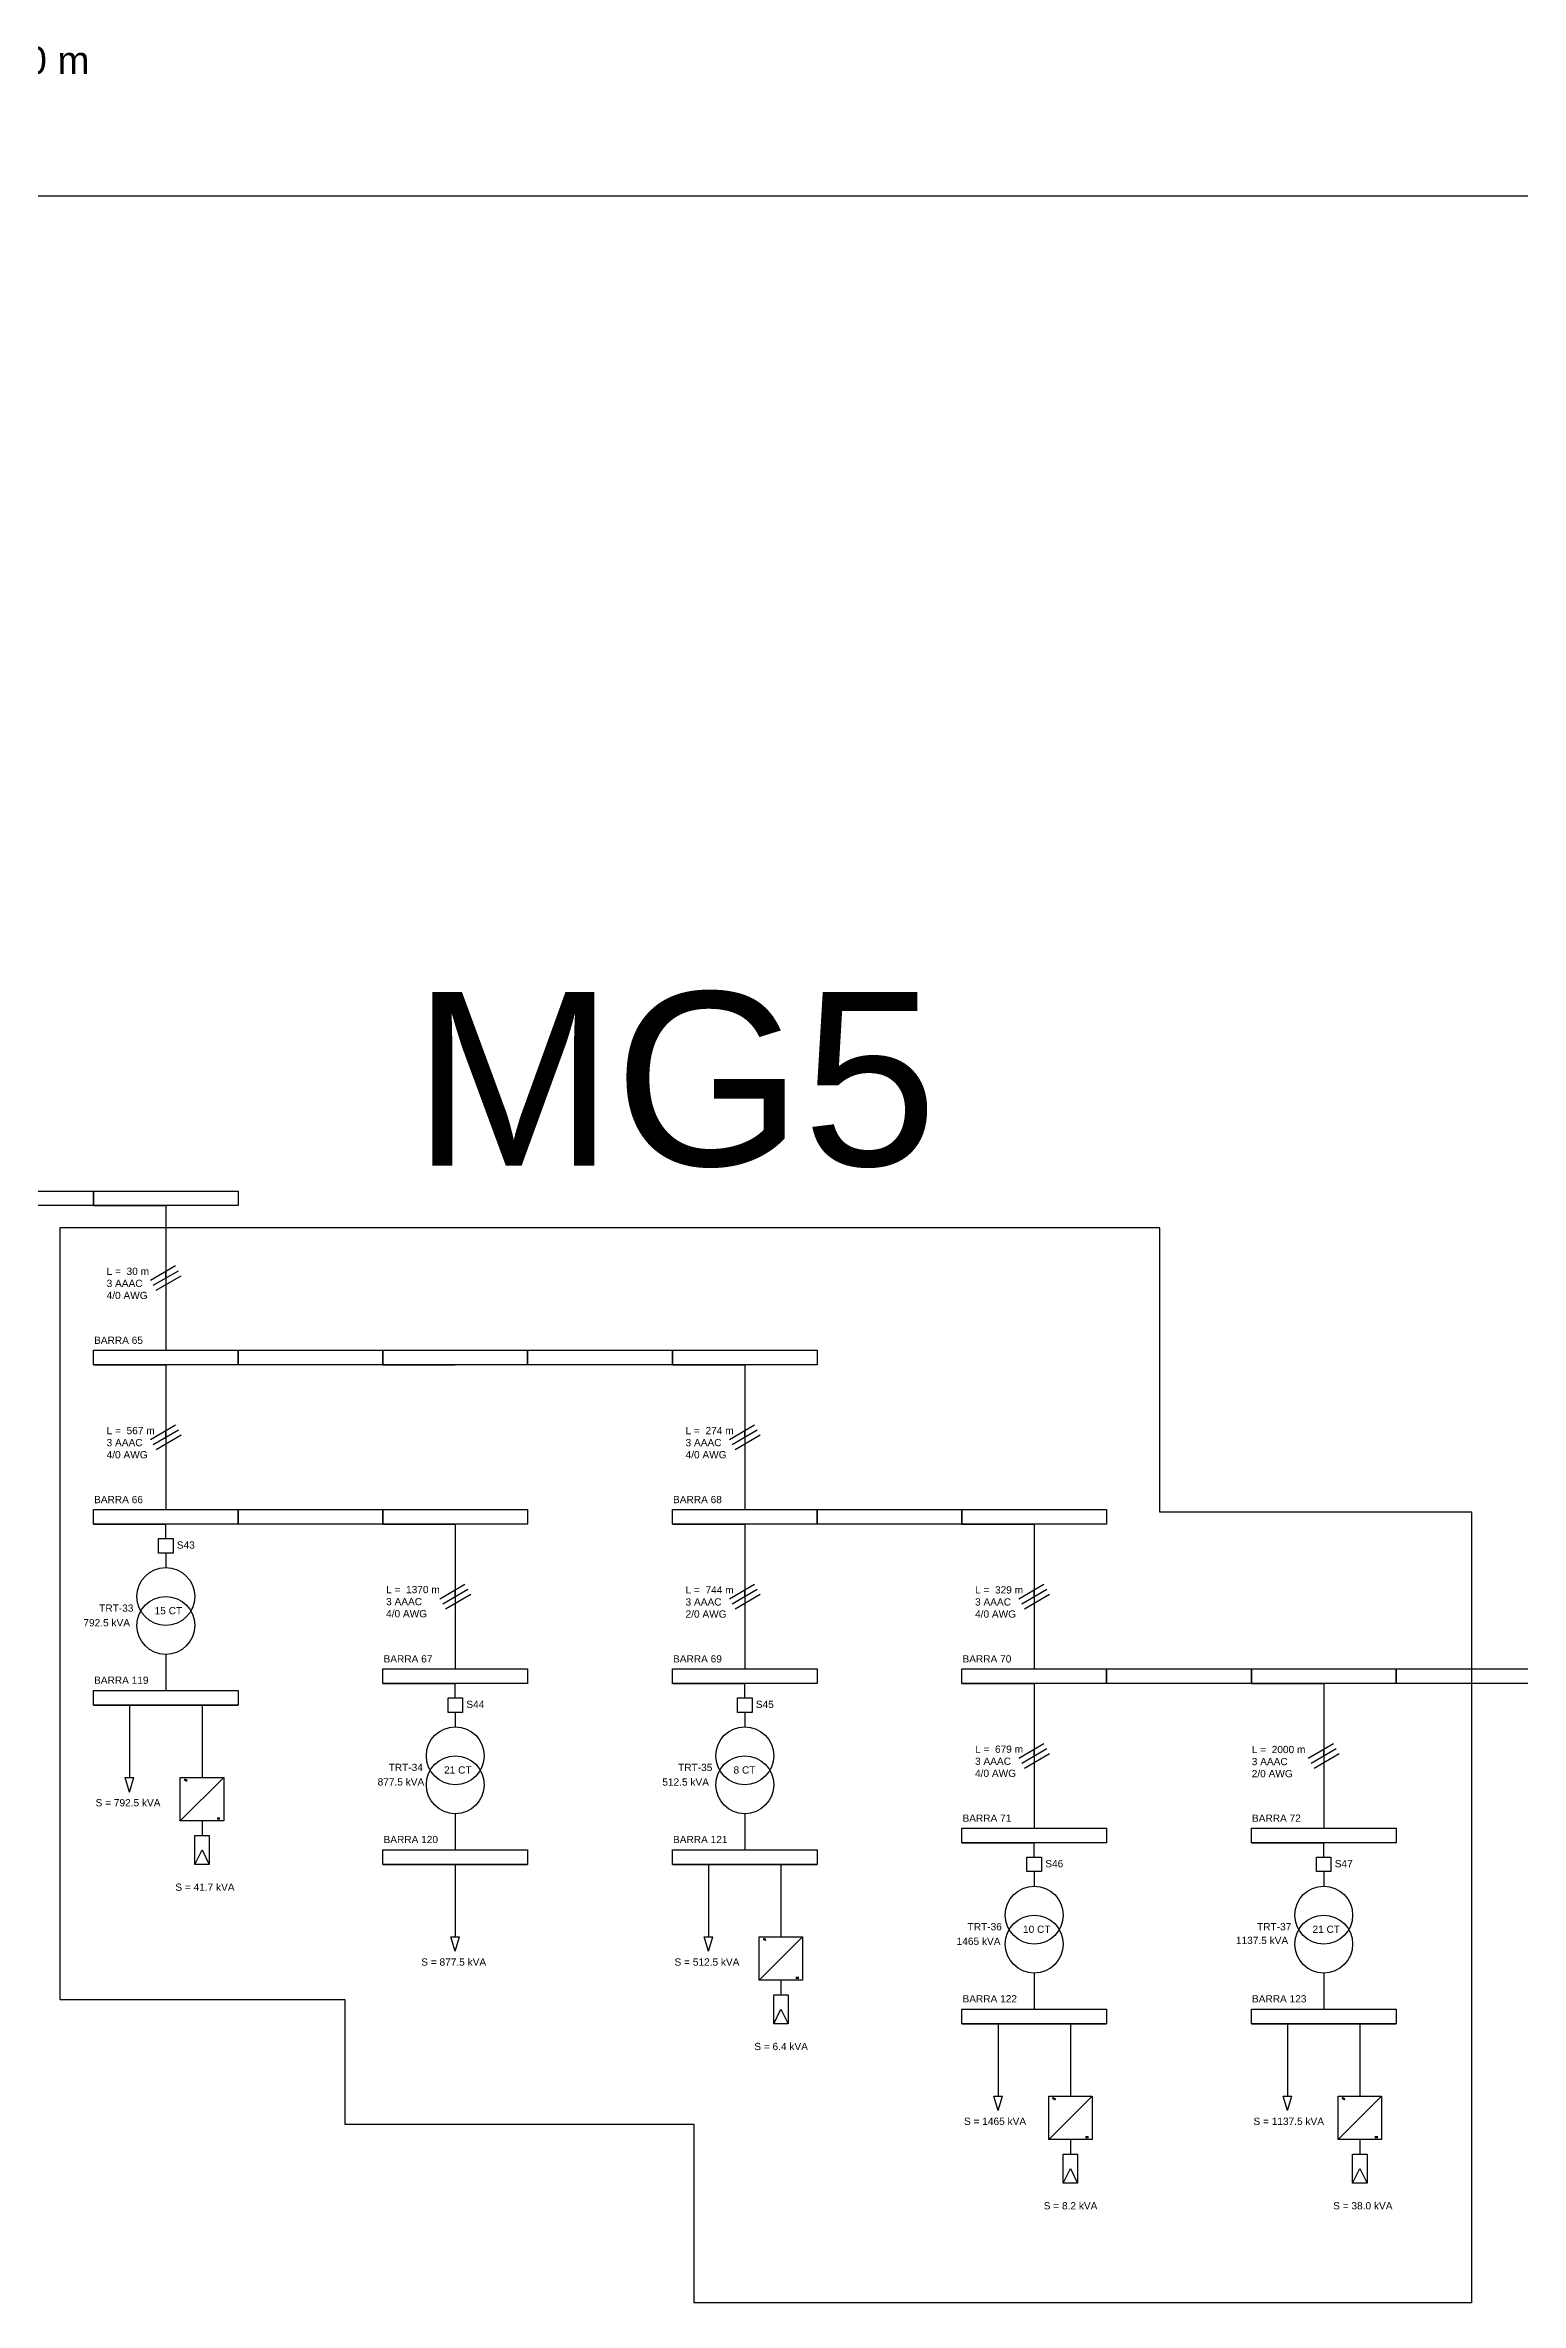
# Model space of a CAD drawing. Header units: millimetres. Extents: x 2288 to 6201, y 295 to 2022.
# Drawn here: x 4682 to 5191, y 727 to 1506 of the extents above; entities that cross this region are included whole.
import ezdxf

# ---------------------------------------------------------------- set-up
doc = ezdxf.new("R2010")
doc.units = ezdxf.units.MM
for name, color, linetype in [('12.47 kV', 210, 'Continuous'), ('240 V', 90, 'Continuous'), ('MG_LINES', 10, 'Continuous'), ('MGs', 7, 'Continuous')]:
    doc.layers.add(name, color=color, linetype=linetype)
doc.styles.get("Standard").update_dxf_attribs({"font": 'arial.ttf'})

msp = doc.modelspace()

# ---------------------------------------------------------------- linework, layer by layer
at = {"layer": '12.47 kV'}
for p, q in [((4698.31, 1105.77), (4723.31, 1105.77)), ((4698.31, 1050.77), (4723.31, 1050.77)), ((4723.31, 1050.77), (4723.31, 1000.77)), ((4798.31, 1050.77), (4823.31, 1050.77)), ((4898.31, 1050.77), (4923.31, 1050.77)), ((4923.31, 1050.77), (4923.31, 1000.77)), ((4717.98, 1025), (4726.64, 1030)), ((4917.98, 1025), (4926.64, 1030)), ((4718.98, 1023.27), (4727.64, 1028.27)), ((4719.98, 1021.54), (4728.64, 1026.54)), ((4723.31, 1025.77), (4723.31, 1028.08)), ((4723.31, 1025.77), (4723.31, 1023.46)), ((4918.98, 1023.27), (4927.64, 1028.27)), ((4919.98, 1021.54), (4928.64, 1026.54)), ((4923.31, 1025.77), (4923.31, 1028.08)), ((4923.31, 1025.77), (4923.31, 1023.46)), ((4698.31, 995.77), (4723.31, 995.77)), ((4723.31, 990.77), (4723.31, 995.77)), ((4798.31, 995.77), (4823.31, 995.77)), ((4823.31, 995.77), (4823.31, 945.77)), ((4898.31, 995.77), (4923.31, 995.77)), ((4923.31, 995.77), (4923.31, 945.77)), ((4998.31, 995.77), (5023.31, 995.77)), ((5023.31, 995.77), (5023.31, 945.77)), ((4723.31, 985.77), (4723.31, 980.77)), ((4817.98, 970), (4826.64, 975)), ((4917.98, 970), (4926.64, 975)), ((5017.98, 970), (5026.64, 975)), ((4818.98, 968.27), (4827.64, 973.27)), ((4819.98, 966.54), (4828.64, 971.54)), ((4823.31, 970.77), (4823.31, 973.08)), ((4823.31, 970.77), (4823.31, 968.46)), ((4918.98, 968.27), (4927.64, 973.27)), ((4919.98, 966.54), (4928.64, 971.54)), ((4923.31, 970.77), (4923.31, 973.08)), ((4923.31, 970.77), (4923.31, 968.46)), ((5018.98, 968.27), (5027.64, 973.27)), ((5019.98, 966.54), (5028.64, 971.54)), ((5023.31, 970.77), (5023.31, 973.08)), ((5023.31, 970.77), (5023.31, 968.46)), ((4798.31, 940.77), (4823.31, 940.77)), ((4823.31, 935.77), (4823.31, 940.77)), ((4898.31, 940.77), (4923.31, 940.77)), ((4923.31, 935.77), (4923.31, 940.77)), ((4998.31, 940.77), (5023.31, 940.77)), ((5023.31, 940.77), (5023.31, 890.77)), ((5098.31, 940.77), (5123.31, 940.77)), ((5123.31, 940.77), (5123.31, 890.77)), ((4823.31, 930.77), (4823.31, 925.77)), ((4923.31, 930.77), (4923.31, 925.77)), ((5017.98, 915), (5026.64, 920)), ((5117.98, 915), (5126.64, 920)), ((5018.98, 913.27), (5027.64, 918.27)), ((5019.98, 911.54), (5028.64, 916.54)), ((5023.31, 915.77), (5023.31, 918.08)), ((5023.31, 915.77), (5023.31, 913.46)), ((5118.98, 913.27), (5127.64, 918.27)), ((5119.98, 911.54), (5128.64, 916.54)), ((5123.31, 915.77), (5123.31, 918.08)), ((5123.31, 915.77), (5123.31, 913.46)), ((4998.31, 885.77), (5023.31, 885.77)), ((5023.31, 880.77), (5023.31, 885.77)), ((5098.31, 885.77), (5123.31, 885.77)), ((5123.31, 880.77), (5123.31, 885.77)), ((5023.31, 875.77), (5023.31, 870.77)), ((5123.31, 875.77), (5123.31, 870.77))]:
    msp.add_line(p, q, dxfattribs=at)
for points in [[(4648.31, 1110.77), (4698.31, 1110.77), (4698.31, 1105.77), (4648.31, 1105.77)], [(4698.31, 1110.77), (4748.31, 1110.77), (4748.31, 1105.77), (4698.31, 1105.77)], [(4698.31, 1055.77), (4748.31, 1055.77), (4748.31, 1050.77), (4698.31, 1050.77)], [(4748.31, 1055.77), (4798.31, 1055.77), (4798.31, 1050.77), (4748.31, 1050.77)], [(4798.31, 1055.77), (4848.31, 1055.77), (4848.31, 1050.77), (4798.31, 1050.77)], [(4848.31, 1055.77), (4898.31, 1055.77), (4898.31, 1050.77), (4848.31, 1050.77)], [(4898.31, 1055.77), (4948.31, 1055.77), (4948.31, 1050.77), (4898.31, 1050.77)], [(4698.31, 1000.77), (4748.31, 1000.77), (4748.31, 995.77), (4698.31, 995.77)], [(4748.31, 1000.77), (4798.31, 1000.77), (4798.31, 995.77), (4748.31, 995.77)], [(4798.31, 1000.77), (4848.31, 1000.77), (4848.31, 995.77), (4798.31, 995.77)], [(4898.31, 1000.77), (4948.31, 1000.77), (4948.31, 995.77), (4898.31, 995.77)], [(4948.31, 1000.77), (4998.31, 1000.77), (4998.31, 995.77), (4948.31, 995.77)], [(4998.31, 1000.77), (5048.31, 1000.77), (5048.31, 995.77), (4998.31, 995.77)], [(4720.81, 990.77), (4725.81, 990.77), (4725.81, 985.77), (4720.81, 985.77)], [(4798.31, 945.77), (4848.31, 945.77), (4848.31, 940.77), (4798.31, 940.77)], [(4898.31, 945.77), (4948.31, 945.77), (4948.31, 940.77), (4898.31, 940.77)], [(4998.31, 945.77), (5048.31, 945.77), (5048.31, 940.77), (4998.31, 940.77)], [(5048.31, 945.77), (5098.31, 945.77), (5098.31, 940.77), (5048.31, 940.77)], [(5098.31, 945.77), (5148.31, 945.77), (5148.31, 940.77), (5098.31, 940.77)], [(5148.31, 945.77), (5198.31, 945.77), (5198.31, 940.77), (5148.31, 940.77)], [(4820.81, 935.77), (4825.81, 935.77), (4825.81, 930.77), (4820.81, 930.77)], [(4920.81, 935.77), (4925.81, 935.77), (4925.81, 930.77), (4920.81, 930.77)], [(4998.31, 890.77), (5048.31, 890.77), (5048.31, 885.77), (4998.31, 885.77)], [(5098.31, 890.77), (5148.31, 890.77), (5148.31, 885.77), (5098.31, 885.77)], [(5020.81, 880.77), (5025.81, 880.77), (5025.81, 875.77), (5020.81, 875.77)], [(5120.81, 880.77), (5125.81, 880.77), (5125.81, 875.77), (5120.81, 875.77)]]:
    msp.add_lwpolyline(points, close=True, dxfattribs=at)
for centre in [(4723.31, 970.77), (4823.31, 915.77), (4923.31, 915.77), (5023.31, 860.77), (5123.31, 860.77)]:
    msp.add_circle(centre, 10, dxfattribs=at)
at = {"layer": '240 V'}
for p, q in [((4723.31, 950.77), (4723.31, 938.27)), ((4698.31, 933.27), (4723.31, 933.27)), ((4710.81, 933.27), (4710.81, 908.27)), ((4723.31, 933.27), (4748.31, 933.27)), ((4735.81, 933.27), (4735.81, 908.27)), ((4709.31, 908.27), (4712.31, 908.27)), ((4710.81, 903.27), (4709.31, 908.27)), ((4710.81, 903.27), (4712.31, 908.27)), ((4728.31, 893.27), (4743.31, 908.27)), ((4735.81, 893.27), (4735.81, 888.27)), ((4741, 894.32), (4742, 894.32)), ((4741, 894), (4742, 894)), ((4823.31, 895.77), (4823.31, 883.27)), ((4923.31, 895.77), (4923.31, 883.27)), ((4733.31, 878.27), (4735.81, 883.27)), ((4735.81, 888.27), (4735.81, 888.27)), ((4735.81, 883.27), (4738.31, 878.27)), ((4798.31, 878.27), (4823.31, 878.27)), ((4823.31, 878.27), (4848.31, 878.27)), ((4823.31, 878.27), (4823.31, 853.27)), ((4898.31, 878.27), (4923.31, 878.27)), ((4910.81, 878.27), (4910.81, 853.27)), ((4923.31, 878.27), (4948.31, 878.27)), ((4935.81, 878.27), (4935.81, 853.27)), ((4821.81, 853.27), (4824.81, 853.27)), ((4823.31, 848.27), (4821.81, 853.27)), ((4823.31, 848.27), (4824.81, 853.27)), ((4909.31, 853.27), (4912.31, 853.27)), ((4910.81, 848.27), (4909.31, 853.27)), ((4910.81, 848.27), (4912.31, 853.27)), ((4928.31, 838.27), (4943.31, 853.27)), ((4935.81, 838.27), (4935.81, 833.27)), ((4941, 839.32), (4942, 839.32)), ((4941, 839), (4942, 839)), ((5023.31, 840.77), (5023.31, 828.27)), ((5123.31, 840.77), (5123.31, 828.27)), ((4933.31, 823.27), (4935.81, 828.27)), ((4935.81, 833.27), (4935.81, 833.27)), ((4935.81, 828.27), (4938.31, 823.27)), ((4998.31, 823.27), (5023.31, 823.27)), ((5010.81, 823.27), (5010.81, 798.27)), ((5023.31, 823.27), (5048.31, 823.27)), ((5035.81, 823.27), (5035.81, 798.27)), ((5098.31, 823.27), (5123.31, 823.27)), ((5110.81, 823.27), (5110.81, 798.27)), ((5123.31, 823.27), (5148.31, 823.27)), ((5135.81, 823.27), (5135.81, 798.27)), ((5009.31, 798.27), (5012.31, 798.27)), ((5010.81, 793.27), (5009.31, 798.27)), ((5010.81, 793.27), (5012.31, 798.27)), ((5028.31, 783.27), (5043.31, 798.27)), ((5109.31, 798.27), (5112.31, 798.27)), ((5110.81, 793.27), (5109.31, 798.27)), ((5110.81, 793.27), (5112.31, 798.27)), ((5128.31, 783.27), (5143.31, 798.27)), ((5035.81, 783.27), (5035.81, 778.27)), ((5041, 784.32), (5042, 784.32)), ((5041, 784), (5042, 784)), ((5135.81, 783.27), (5135.81, 778.27)), ((5141, 784.32), (5142, 784.32)), ((5141, 784), (5142, 784)), ((5033.31, 768.27), (5035.81, 773.27)), ((5035.81, 778.27), (5035.81, 778.27)), ((5035.81, 773.27), (5038.31, 768.27)), ((5133.31, 768.27), (5135.81, 773.27)), ((5135.81, 778.27), (5135.81, 778.27)), ((5135.81, 773.27), (5138.31, 768.27))]:
    msp.add_line(p, q, dxfattribs=at)
for points in [[(4698.31, 938.27), (4748.31, 938.27), (4748.31, 933.27), (4698.31, 933.27)], [(4743.31, 893.27), (4728.31, 893.27), (4728.31, 908.27), (4743.31, 908.27)], [(4738.31, 888.27), (4738.31, 878.27), (4733.31, 878.27), (4733.31, 888.27)], [(4798.31, 883.27), (4848.31, 883.27), (4848.31, 878.27), (4798.31, 878.27)], [(4898.31, 883.27), (4948.31, 883.27), (4948.31, 878.27), (4898.31, 878.27)], [(4943.31, 838.27), (4928.31, 838.27), (4928.31, 853.27), (4943.31, 853.27)], [(4938.31, 833.27), (4938.31, 823.27), (4933.31, 823.27), (4933.31, 833.27)], [(4998.31, 828.27), (5048.31, 828.27), (5048.31, 823.27), (4998.31, 823.27)], [(5098.31, 828.27), (5148.31, 828.27), (5148.31, 823.27), (5098.31, 823.27)], [(5043.31, 783.27), (5028.31, 783.27), (5028.31, 798.27), (5043.31, 798.27)], [(5143.31, 783.27), (5128.31, 783.27), (5128.31, 798.27), (5143.31, 798.27)], [(5038.31, 778.27), (5038.31, 768.27), (5033.31, 768.27), (5033.31, 778.27)], [(5138.31, 778.27), (5138.31, 768.27), (5133.31, 768.27), (5133.31, 778.27)]]:
    msp.add_lwpolyline(points, close=True, dxfattribs=at)
for centre in [(4723.31, 960.77), (4823.31, 905.77), (4923.31, 905.77), (5023.31, 850.77), (5123.31, 850.77)]:
    msp.add_circle(centre, 10, dxfattribs=at)
for centre, start, end in [((4729.88, 907.3), 44.11734, 135.88266), ((4729.88, 906.98), 44.11734, 135.88266), ((4730.38, 907.79), 224.11734, 315.88266), ((4730.38, 907.47), 224.11734, 315.88266), ((4929.88, 852.3), 44.11734, 135.88266), ((4929.88, 851.98), 44.11734, 135.88266), ((4930.38, 852.79), 224.11734, 315.88266), ((4930.38, 852.47), 224.11734, 315.88266), ((5029.88, 797.3), 44.11734, 135.88266), ((5029.88, 796.98), 44.11734, 135.88266), ((5030.38, 797.79), 224.11734, 315.88266), ((5030.38, 797.47), 224.11734, 315.88266), ((5129.88, 797.3), 44.11734, 135.88266), ((5129.88, 796.98), 44.11734, 135.88266), ((5130.38, 797.79), 224.11734, 315.88266), ((5130.38, 797.47), 224.11734, 315.88266)]:
    msp.add_arc(centre, 0.348, start, end, dxfattribs=at)
at = {"layer": 'MG_LINES'}
for p, q in [((3873.31, 1454.4), (5223.31, 1454.4)), ((4723.31, 1105.77), (4723.31, 1055.77)), ((4717.98, 1080), (4726.64, 1085)), ((4718.98, 1078.27), (4727.64, 1083.27)), ((4719.98, 1076.54), (4728.64, 1081.54)), ((4723.31, 1080.77), (4723.31, 1083.08)), ((4723.31, 1080.77), (4723.31, 1078.46))]:
    msp.add_line(p, q, dxfattribs=at)
at = {"layer": 'MGs'}
for p, q in [((5066.75, 1098.04), (4686.68, 1098.04)), ((4686.68, 1098.04), (4686.68, 831.64)), ((5066.75, 999.86), (5066.75, 1098.04)), ((5174.48, 999.86), (5066.75, 999.86)), ((5174.48, 726.89), (5174.48, 999.86)), ((4686.68, 831.64), (4785.15, 831.64)), ((4785.15, 831.64), (4785.15, 788.58)), ((4785.15, 788.58), (4905.72, 788.58)), ((4905.72, 788.58), (4905.72, 726.89)), ((5174.48, 726.89), (4905.72, 726.89))]:
    msp.add_line(p, q, dxfattribs=at)

# ---------------------------------------------------------------- texts
at = {"layer": '12.47 kV', "char_height": 2.5, "width": 31.6303, "attachment_point": 1}
for s, insert in [('BARRA 65', (4698.52, 1060.49)), ('L =  567 m\\P3 AAAC \\P4/0 AWG ', (4702.86, 1029.31)), ('L =  274 m\\P3 AAAC \\P4/0 AWG ', (4902.86, 1029.31)), ('BARRA 66', (4698.52, 1005.49)), ('BARRA 68', (4898.52, 1005.49)), ('L =  1370 m\\P3 AAAC \\P4/0 AWG ', (4799.41, 974.42)), ('TRT-33', (4700.29, 968.01)), ('L =  744 m\\P3 AAAC \\P2/0 AWG ', (4902.86, 974.31)), ('L =  329 m\\P3 AAAC \\P4/0 AWG ', (5002.86, 974.31)), ('792.5 kVA', (4694.83, 962.97)), ('BARRA 67', (4798.52, 950.49)), ('BARRA 69', (4898.52, 950.49)), ('BARRA 70', (4998.52, 950.49)), ('TRT-34', (4800.29, 913.01)), ('TRT-35', (4900.29, 913.01)), ('L =  679 m\\P3 AAAC \\P4/0 AWG ', (5002.86, 919.31)), ('L =  2000 m\\P3 AAAC \\P2/0 AWG ', (5098.45, 919.2)), ('877.5 kVA', (4796.47, 908.01)), ('512.5 kVA', (4894.83, 907.97)), ('BARRA 71', (4998.52, 895.49)), ('BARRA 72', (5098.52, 895.49)), ('TRT-36', (5000.29, 858.01)), ('TRT-37', (5100.29, 858.01)), ('1465 kVA', (4996.51, 852.98)), ('1137.5 kVA', (5092.98, 853.28))]:
    msp.add_mtext(s, dxfattribs=dict(at, insert=insert))
at = {"layer": '12.47 kV', "char_height": 2.5, "attachment_point": 1}
for s, insert in [('S43', (4727.12, 989.78)), ('S44', (4827.12, 934.78)), ('S45', (4927.12, 934.78)), ('S46', (5027.12, 879.78)), ('S47', (5127.12, 879.78))]:
    msp.add_mtext_dynamic_manual_height_columns(s, width=0.0328, gutter_width=12.5, heights=[0], dxfattribs=dict(at, insert=insert))
at = {"layer": '240 V', "char_height": 2.5, "attachment_point": 1}
for s, insert in [('15 CT', (4719.43, 967.13)), ('21 CT', (4819.43, 912.13)), ('8 CT', (4919.43, 912.13)), ('10 CT', (5019.43, 857.13)), ('21 CT', (5119.43, 857.13))]:
    msp.add_mtext_dynamic_manual_height_columns(s, width=11.2688, gutter_width=12.5, heights=[0], dxfattribs=dict(at, insert=insert))
at = {"layer": '240 V', "char_height": 2.5, "width": 31.6303, "attachment_point": 1}
for s, insert in [('BARRA 119', (4698.52, 943.12)), ('S = 792.5 kVA', (4699.05, 900.82)), ('BARRA 120', (4798.52, 888.12)), ('BARRA 121', (4898.52, 888.12)), ('S = 41.7 kVA', (4726.59, 871.66)), ('S = 877.5 kVA', (4811.55, 845.82)), ('S = 512.5 kVA', (4899.05, 845.82)), ('BARRA 122', (4998.52, 833.12)), ('BARRA 123', (5098.52, 833.12)), ('S = 6.4 kVA', (4926.59, 816.66)), ('S = 1465 kVA', (4999.05, 790.82)), ('S = 1137.5 kVA', (5099.05, 790.82)), ('S = 8.2 kVA', (5026.59, 761.66)), ('S = 38.0 kVA', (5126.59, 761.66))]:
    msp.add_mtext(s, dxfattribs=dict(at, insert=insert))
at = {"layer": 'MG_LINES', "insert": (4535.33, 1505.9), "char_height": 9.4797, "attachment_point": 1}
msp.add_mtext('LINE_52_70 long = 1500 m \\PINT: MG3 - MG5', dxfattribs=at)
at = {"layer": 'MG_LINES', "insert": (4702.86, 1084.31), "char_height": 2.5, "width": 31.6303, "attachment_point": 1}
msp.add_mtext('L =  30 m\\P3 AAAC \\P4/0 AWG ', dxfattribs=at)
at = {"layer": 'MGs', "insert": (4808.52, 1179.43), "char_height": 59.9, "attachment_point": 1}
msp.add_mtext_dynamic_manual_height_columns('MG5', width=712.7886, gutter_width=299.5, heights=[0], dxfattribs=at)

doc.saveas('drawing.dxf')
